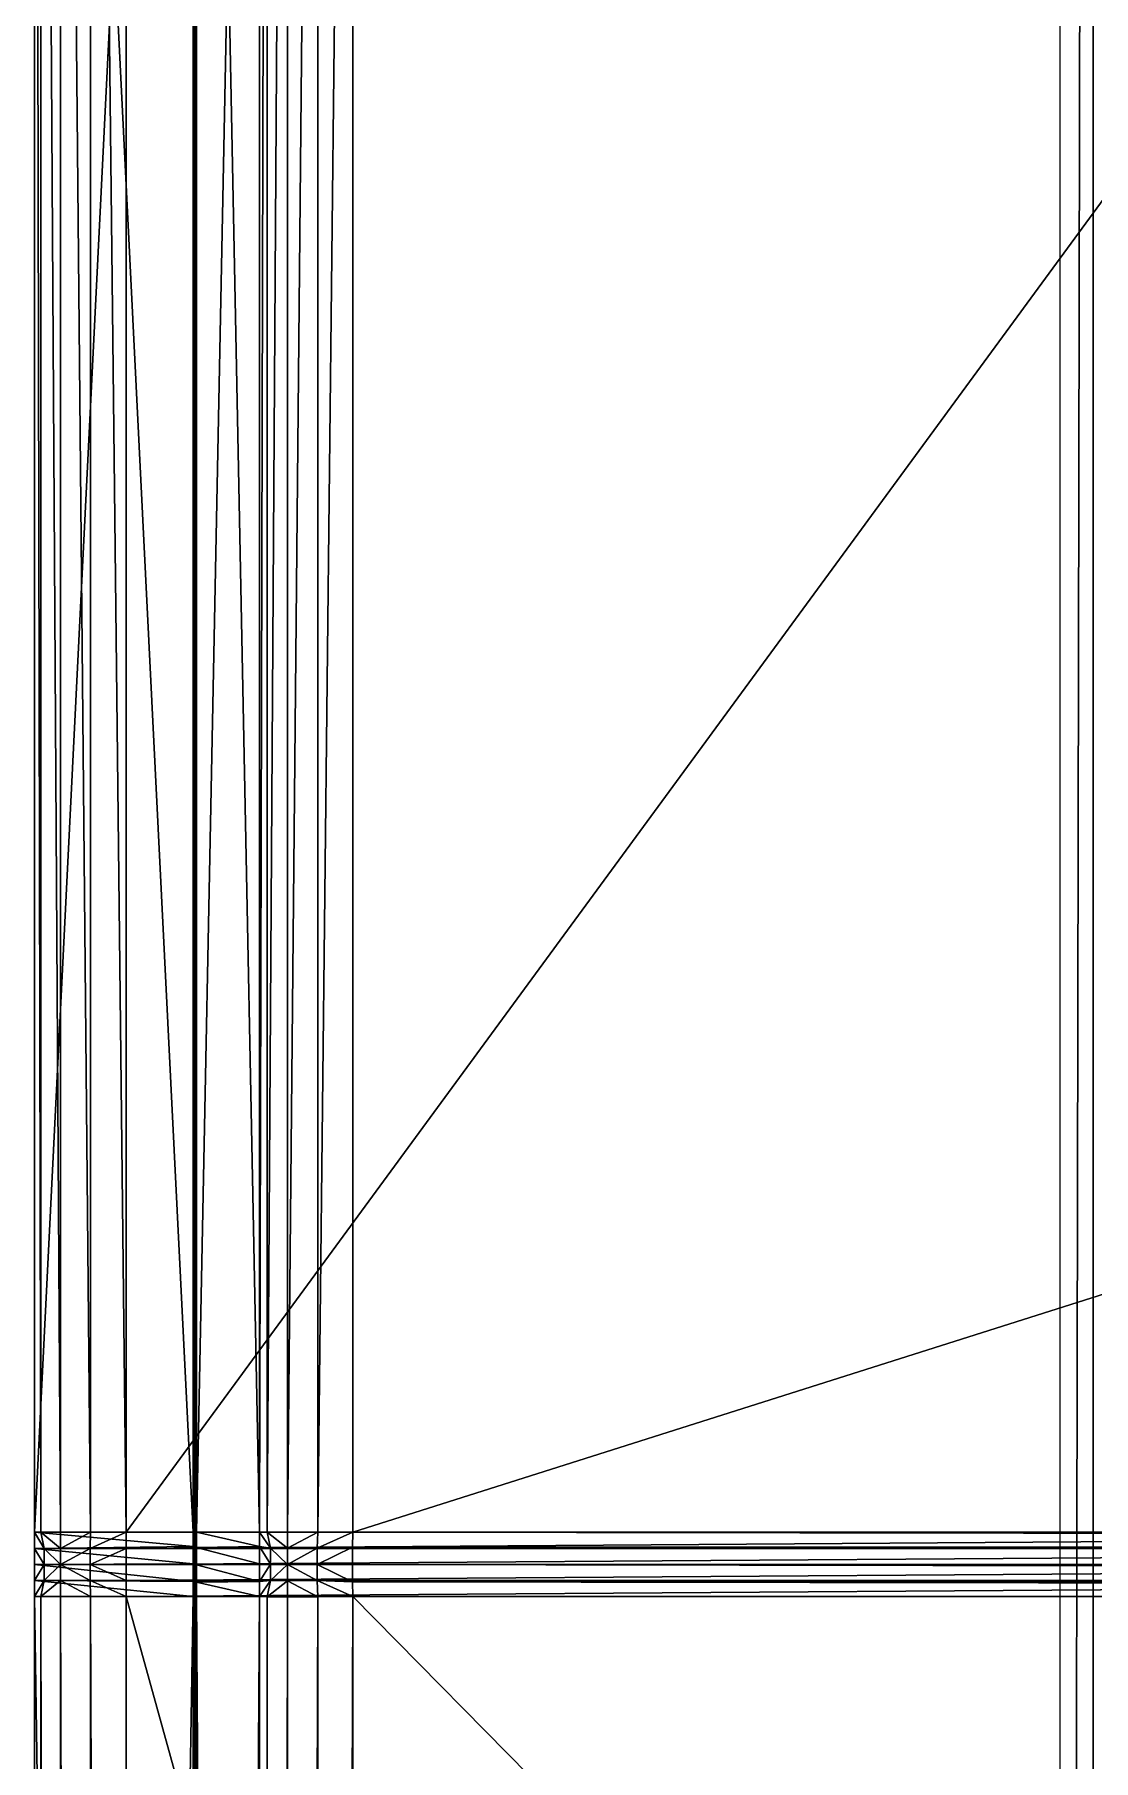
# Model space of a CAD drawing. Extents: x -683 to 86, y -225 to -3.
# Drawn here: x -506.23 to -500.14, y -165.61 to -155.69 of the extents above; entities that cross this region are included whole.
import ezdxf

# ---------------------------------------------------------------- set-up
doc = ezdxf.new("R2010")
doc.units = 0
doc.header["$MEASUREMENT"] = 0
doc.layers.get('0').update_dxf_attribs({"linetype": 'CONTINUOUS'})

msp = doc.modelspace()

# ---------------------------------------------------------------- linework, layer by layer
at = {"color": 254}
msp.add_3dface([(-500.1433, -114.17, 97.0797), (-500.1433, -214.0491, 97.0797), (-500.3315, -215.62, 98.5533)], dxfattribs=at)
for points in [[(-500.1433, -114.17, 97.0797), (-500.3315, -215.62, 98.5533), (-500.3315, -114.17, 98.5533)], [(-505.3151, -164.2934, 16.0039), (-506.226, -164.2934, 31.6096), (-506.226, -145.9591, 31.6096)], [(-505.3151, -164.2934, 16.0039), (-506.226, -145.9591, 31.6096), (-505.3151, -145.9591, 16.0039)], [(-506.1891, -164.2934, 31.6755), (-506.1892, -145.9591, 31.6755), (-506.226, -145.9591, 31.6096)], [(-506.1891, -164.2934, 31.6755), (-506.226, -145.9591, 31.6096), (-506.226, -164.2934, 31.6096)], [(-506.226, -145.9591, 31.6096), (-506.226, -164.2934, 31.6096), (-506.1891, -164.2934, 31.6755)], [(-506.226, -145.9591, 31.6096), (-506.1891, -164.2934, 31.6755), (-506.1892, -145.9591, 31.6755)], [(-506.0762, -164.2934, 31.7301), (-506.0764, -145.9591, 31.7302), (-506.1892, -145.9591, 31.6755)], [(-506.0762, -164.2934, 31.7301), (-506.1892, -145.9591, 31.6755), (-506.1891, -164.2934, 31.6755)], [(-506.1892, -145.9591, 31.6755), (-506.1891, -164.2934, 31.6755), (-506.0762, -164.2934, 31.7301)], [(-506.1892, -145.9591, 31.6755), (-506.0762, -164.2934, 31.7301), (-506.0764, -145.9591, 31.7302)], [(-505.9045, -164.2934, 31.7652), (-505.9047, -145.9591, 31.7652), (-506.0764, -145.9591, 31.7302)], [(-505.9045, -164.2934, 31.7652), (-506.0764, -145.9591, 31.7302), (-506.0762, -164.2934, 31.7301)], [(-506.0764, -145.9591, 31.7302), (-506.0762, -164.2934, 31.7301), (-505.9045, -164.2934, 31.7652)], [(-506.0764, -145.9591, 31.7302), (-505.9045, -164.2934, 31.7652), (-505.9047, -145.9591, 31.7652)], [(-505.7002, -164.2934, 31.7753), (-505.7002, -145.9591, 31.7753), (-505.9047, -145.9591, 31.7652)], [(-505.7002, -164.2934, 31.7753), (-505.9047, -145.9591, 31.7652), (-505.9045, -164.2934, 31.7652)], [(-505.9047, -145.9591, 31.7652), (-505.9045, -164.2934, 31.7652), (-505.7002, -164.2934, 31.7753)], [(-505.9047, -145.9591, 31.7652), (-505.7002, -164.2934, 31.7753), (-505.7002, -145.9591, 31.7753)], [(-492.2609, -145.9591, 31.5765), (-505.7002, -145.9591, 31.7753), (-505.7002, -164.2934, 31.7753)], [(-492.2609, -145.9591, 31.5765), (-505.7002, -164.2934, 31.7753), (-492.2609, -164.2934, 31.5765)], [(-505.3151, -164.2934, 16.0039), (-505.3151, -145.9591, 16.0039), (-505.3101, -145.9591, 15.9171)], [(-505.3151, -164.2934, 16.0039), (-505.3101, -145.9591, 15.9171), (-505.3101, -164.2934, 15.9171)], [(-505.3101, -145.9591, 15.9171), (-505.3101, -164.2934, 15.9171), (-505.3151, -164.2934, 16.0039)], [(-505.3101, -145.9591, 15.9171), (-505.3151, -164.2934, 16.0039), (-505.3151, -145.9591, 16.0039)], [(-505.3101, -164.2934, 15.9171), (-505.3101, -145.9591, 15.9171), (-505.305, -145.9591, 15.8303)], [(-505.3101, -164.2934, 15.9171), (-505.305, -145.9591, 15.8303), (-505.305, -164.2934, 15.8303)], [(-505.305, -145.9591, 15.8303), (-505.305, -164.2934, 15.8303), (-505.3101, -164.2934, 15.9171)], [(-505.305, -145.9591, 15.8303), (-505.3101, -164.2934, 15.9171), (-505.3101, -145.9591, 15.9171)], [(-505.305, -164.2934, 15.8303), (-505.305, -145.9591, 15.8303), (-505.2999, -145.9591, 15.7435)], [(-505.305, -164.2934, 15.8303), (-505.2999, -145.9591, 15.7435), (-505.2999, -164.2934, 15.7435)], [(-505.2999, -145.9591, 15.7435), (-505.2999, -164.2934, 15.7435), (-505.305, -164.2934, 15.8303)], [(-505.2999, -145.9591, 15.7435), (-505.305, -164.2934, 15.8303), (-505.305, -145.9591, 15.8303)], [(-505.2999, -164.2934, 15.7435), (-505.2999, -145.9591, 15.7435), (-505.2949, -145.9591, 15.6567)], [(-505.2999, -164.2934, 15.7435), (-505.2949, -145.9591, 15.6567), (-505.2949, -164.2934, 15.6567)], [(-505.2949, -145.9591, 15.6567), (-505.2949, -164.2934, 15.6567), (-505.2999, -164.2934, 15.7435)], [(-505.2949, -145.9591, 15.6567), (-505.2999, -164.2934, 15.7435), (-505.2999, -145.9591, 15.7435)], [(-504.9329, -145.9591, 9.4542), (-504.9329, -164.2934, 9.4542), (-505.2949, -164.2934, 15.6567)], [(-504.9329, -145.9591, 9.4542), (-505.2949, -164.2934, 15.6567), (-505.2949, -145.9591, 15.6567)], [(-504.9329, -164.2934, 9.4542), (-504.9329, -145.9591, 9.4542), (-504.8889, -145.9591, 9.3852)], [(-504.9329, -164.2934, 9.4542), (-504.8889, -145.9591, 9.3852), (-504.8889, -164.2934, 9.3852)], [(-504.9329, -164.2934, 9.4542), (-504.9329, -145.9591, 9.4542), (-504.8889, -145.9591, 9.3852)], [(-504.9329, -164.2934, 9.4542), (-504.8889, -145.9591, 9.3852), (-504.8889, -164.2934, 9.3852)], [(-504.8889, -164.2934, 9.3852), (-504.8889, -145.9591, 9.3852), (-504.7715, -145.9591, 9.3216)], [(-504.8889, -164.2934, 9.3852), (-504.7715, -145.9591, 9.3216), (-504.7715, -164.2934, 9.3216)], [(-504.8889, -164.2934, 9.3852), (-504.8889, -145.9591, 9.3852), (-504.7715, -145.9591, 9.3216)], [(-504.8889, -164.2934, 9.3852), (-504.7715, -145.9591, 9.3216), (-504.7715, -164.2934, 9.3216)], [(-504.7715, -164.2934, 9.3216), (-504.7715, -145.9591, 9.3216), (-504.5986, -145.9591, 9.273)], [(-504.7715, -164.2934, 9.3216), (-504.5986, -145.9591, 9.273), (-504.5986, -164.2934, 9.273)], [(-504.7715, -164.2934, 9.3216), (-504.7715, -145.9591, 9.3216), (-504.5986, -145.9591, 9.273)], [(-504.7715, -164.2934, 9.3216), (-504.5986, -145.9591, 9.273), (-504.5986, -164.2934, 9.273)], [(-504.5986, -164.2934, 9.273), (-504.5986, -145.9591, 9.273), (-504.3964, -145.9591, 9.2469)], [(-504.5986, -164.2934, 9.273), (-504.3964, -145.9591, 9.2469), (-504.3964, -164.2934, 9.2469)], [(-504.5986, -164.2934, 9.273), (-504.5986, -145.9591, 9.273), (-504.3964, -145.9591, 9.2469)], [(-504.5986, -164.2934, 9.273), (-504.3964, -145.9591, 9.2469), (-504.3964, -164.2934, 9.2469)], [(-446.5878, -164.2934, 5.5496), (-504.3964, -164.2934, 9.2469), (-504.3964, -145.9591, 9.2469)], [(-446.5878, -164.2934, 5.5496), (-504.3964, -145.9591, 9.2469), (-446.5878, -145.9591, 5.5496)], [(-446.5878, -145.9591, 5.5496), (-446.5878, -164.2934, 5.5496), (-504.3964, -164.2934, 9.2469)], [(-446.5878, -145.9591, 5.5496), (-504.3964, -164.2934, 9.2469), (-504.3964, -145.9591, 9.2469)], [(-506.226, -164.2934, 31.6096), (-506.226, -164.3859, 31.6096), (-506.1698, -164.3859, 31.6761)], [(-506.226, -164.2934, 31.6096), (-506.1698, -164.3859, 31.6761), (-506.1891, -164.2934, 31.6755)], [(-506.226, -164.2934, 31.6096), (-506.226, -164.3859, 31.6096), (-506.1698, -164.3859, 31.6761)], [(-506.226, -164.2934, 31.6096), (-506.1698, -164.3859, 31.6761), (-506.1891, -164.2934, 31.6755)], [(-505.3151, -164.3762, 16.0049), (-506.226, -164.3859, 31.6096), (-506.226, -164.2934, 31.6096)], [(-505.3151, -164.3762, 16.0049), (-506.226, -164.2934, 31.6096), (-505.3151, -164.2934, 16.0039)], [(-506.226, -164.2934, 31.6096), (-505.3151, -164.2934, 16.0039), (-505.3151, -164.3762, 16.0049)], [(-506.226, -164.2934, 31.6096), (-505.3151, -164.3762, 16.0049), (-506.226, -164.3859, 31.6096)], [(-506.1891, -164.2934, 31.6755), (-506.1698, -164.3859, 31.6761), (-506.0761, -164.3859, 31.73)], [(-506.1891, -164.2934, 31.6755), (-506.0761, -164.3859, 31.73), (-506.0762, -164.2934, 31.7301)], [(-506.1891, -164.2934, 31.6755), (-506.1698, -164.3859, 31.6761), (-506.0761, -164.3859, 31.73)], [(-506.1891, -164.2934, 31.6755), (-506.0761, -164.3859, 31.73), (-506.0762, -164.2934, 31.7301)], [(-505.9045, -164.2934, 31.7652), (-506.0762, -164.2934, 31.7301), (-506.0761, -164.3859, 31.73)], [(-505.9045, -164.2934, 31.7652), (-506.0762, -164.2934, 31.7301), (-506.0761, -164.3859, 31.73)], [(-505.9045, -164.2934, 31.7652), (-506.0761, -164.3859, 31.73), (-505.9069, -164.3859, 31.759)], [(-505.9045, -164.2934, 31.7652), (-506.0761, -164.3859, 31.73), (-505.9069, -164.3859, 31.759)], [(-505.7002, -164.2934, 31.7753), (-505.9045, -164.2934, 31.7652), (-505.9069, -164.3859, 31.759)], [(-505.7002, -164.2934, 31.7753), (-505.9069, -164.3859, 31.759), (-505.7002, -164.3859, 31.7753)], [(-505.7002, -164.2934, 31.7753), (-505.9045, -164.2934, 31.7652), (-505.9069, -164.3859, 31.759)], [(-505.7002, -164.2934, 31.7753), (-505.9069, -164.3859, 31.759), (-505.7002, -164.3859, 31.7753)], [(-505.7002, -164.3859, 31.7753), (-492.2609, -164.3859, 31.5765), (-492.2609, -164.2934, 31.5765)], [(-505.7002, -164.3859, 31.7753), (-492.2609, -164.2934, 31.5765), (-505.7002, -164.2934, 31.7753)], [(-492.2609, -164.2934, 31.5765), (-505.7002, -164.2934, 31.7753), (-505.7002, -164.3859, 31.7753)], [(-492.2609, -164.2934, 31.5765), (-505.7002, -164.3859, 31.7753), (-492.2609, -164.3859, 31.5765)], [(-505.3151, -164.2934, 16.0039), (-505.3101, -164.2934, 15.9171), (-505.3101, -164.385, 15.9185)], [(-505.3151, -164.2934, 16.0039), (-505.3101, -164.385, 15.9185), (-505.3151, -164.3762, 16.0049)], [(-505.3151, -164.2934, 16.0039), (-505.3101, -164.2934, 15.9171), (-505.3101, -164.385, 15.9185)], [(-505.3151, -164.2934, 16.0039), (-505.3101, -164.385, 15.9185), (-505.3151, -164.3762, 16.0049)], [(-505.3101, -164.2934, 15.9171), (-505.305, -164.2934, 15.8303), (-505.305, -164.3859, 15.8317)], [(-505.3101, -164.2934, 15.9171), (-505.305, -164.3859, 15.8317), (-505.3101, -164.385, 15.9185)], [(-505.3101, -164.2934, 15.9171), (-505.305, -164.2934, 15.8303), (-505.305, -164.3859, 15.8317)], [(-505.3101, -164.2934, 15.9171), (-505.305, -164.3859, 15.8317), (-505.3101, -164.385, 15.9185)], [(-505.2999, -164.2934, 15.7435), (-505.2999, -164.3868, 15.7448), (-505.305, -164.3859, 15.8317)], [(-505.2999, -164.2934, 15.7435), (-505.305, -164.3859, 15.8317), (-505.305, -164.2934, 15.8303)], [(-505.2999, -164.2934, 15.7435), (-505.2999, -164.3868, 15.7448), (-505.305, -164.3859, 15.8317)], [(-505.2999, -164.2934, 15.7435), (-505.305, -164.3859, 15.8317), (-505.305, -164.2934, 15.8303)], [(-505.2949, -164.2934, 15.6567), (-505.2949, -164.3803, 15.6576), (-505.2999, -164.3868, 15.7448)], [(-505.2949, -164.2934, 15.6567), (-505.2999, -164.3868, 15.7448), (-505.2999, -164.2934, 15.7435)], [(-505.2949, -164.2934, 15.6567), (-505.2949, -164.3803, 15.6576), (-505.2999, -164.3868, 15.7448)], [(-505.2949, -164.2934, 15.6567), (-505.2999, -164.3868, 15.7448), (-505.2999, -164.2934, 15.7435)], [(-504.9329, -164.3754, 9.4556), (-505.2949, -164.3803, 15.6576), (-505.2949, -164.2934, 15.6567)], [(-504.9329, -164.3754, 9.4556), (-505.2949, -164.2934, 15.6567), (-504.9329, -164.2934, 9.4542)], [(-505.2949, -164.2934, 15.6567), (-504.9329, -164.2934, 9.4542), (-504.9329, -164.3754, 9.4556)], [(-505.2949, -164.2934, 15.6567), (-504.9329, -164.3754, 9.4556), (-505.2949, -164.3803, 15.6576)], [(-504.9329, -164.2934, 9.4542), (-504.8889, -164.2934, 9.3852), (-504.8699, -164.3846, 9.3851)], [(-504.9329, -164.2934, 9.4542), (-504.8699, -164.3846, 9.3851), (-504.9329, -164.3754, 9.4556)], [(-504.9329, -164.2934, 9.4542), (-504.8889, -164.2934, 9.3852), (-504.8699, -164.3846, 9.3851)], [(-504.9329, -164.2934, 9.4542), (-504.8699, -164.3846, 9.3851), (-504.9329, -164.3754, 9.4556)], [(-504.8889, -164.2934, 9.3852), (-504.7715, -164.2934, 9.3216), (-504.7716, -164.3855, 9.3236)], [(-504.8889, -164.2934, 9.3852), (-504.7716, -164.3855, 9.3236), (-504.8699, -164.3846, 9.3851)], [(-504.8889, -164.2934, 9.3852), (-504.7715, -164.2934, 9.3216), (-504.7716, -164.3855, 9.3236)], [(-504.8889, -164.2934, 9.3852), (-504.7716, -164.3855, 9.3236), (-504.8699, -164.3846, 9.3851)], [(-504.5986, -164.2934, 9.273), (-504.6024, -164.3858, 9.2815), (-504.7716, -164.3855, 9.3236)], [(-504.5986, -164.2934, 9.273), (-504.7716, -164.3855, 9.3236), (-504.7715, -164.2934, 9.3216)], [(-504.5986, -164.2934, 9.273), (-504.6024, -164.3858, 9.2815), (-504.7716, -164.3855, 9.3236)], [(-504.5986, -164.2934, 9.273), (-504.7716, -164.3855, 9.3236), (-504.7715, -164.2934, 9.3216)], [(-504.3964, -164.2934, 9.2469), (-504.3979, -164.3782, 9.2484), (-504.6024, -164.3858, 9.2815)], [(-504.3964, -164.2934, 9.2469), (-504.6024, -164.3858, 9.2815), (-504.5986, -164.2934, 9.273)], [(-504.3964, -164.2934, 9.2469), (-504.3979, -164.3782, 9.2484), (-504.6024, -164.3858, 9.2815)], [(-504.3964, -164.2934, 9.2469), (-504.6024, -164.3858, 9.2815), (-504.5986, -164.2934, 9.273)], [(-446.5894, -164.3782, 5.551), (-504.3979, -164.3782, 9.2484), (-504.3964, -164.2934, 9.2469)], [(-504.3964, -164.2934, 9.2469), (-446.5894, -164.3782, 5.551), (-504.3979, -164.3782, 9.2484)], [(-446.5894, -164.3782, 5.551), (-504.3964, -164.2934, 9.2469), (-446.5878, -164.2934, 5.5496)], [(-504.3964, -164.2934, 9.2469), (-446.5878, -164.2934, 5.5496), (-446.5894, -164.3782, 5.551)], [(-505.3152, -164.4756, 16.0077), (-506.226, -164.3859, 31.6096), (-505.3151, -164.3762, 16.0049)], [(-506.226, -164.3859, 31.6096), (-505.3151, -164.3762, 16.0049), (-505.3152, -164.4756, 16.0077)], [(-506.226, -164.3859, 31.6096), (-506.226, -164.4784, 31.6096), (-506.1698, -164.4784, 31.6761)], [(-506.226, -164.3859, 31.6096), (-506.1698, -164.4784, 31.6761), (-506.1698, -164.3859, 31.6761)], [(-506.226, -164.3859, 31.6096), (-506.226, -164.4784, 31.6096), (-506.1698, -164.4784, 31.6761)], [(-506.226, -164.3859, 31.6096), (-506.1698, -164.4784, 31.6761), (-506.1698, -164.3859, 31.6761)], [(-505.3152, -164.4756, 16.0077), (-506.226, -164.4784, 31.6096), (-506.226, -164.3859, 31.6096)], [(-506.226, -164.3859, 31.6096), (-505.3152, -164.4756, 16.0077), (-506.226, -164.4784, 31.6096)], [(-506.1698, -164.3859, 31.6761), (-506.1698, -164.4784, 31.6761), (-506.076, -164.4784, 31.73)], [(-506.1698, -164.3859, 31.6761), (-506.076, -164.4784, 31.73), (-506.0761, -164.3859, 31.73)], [(-506.1698, -164.3859, 31.6761), (-506.1698, -164.4784, 31.6761), (-506.076, -164.4784, 31.73)], [(-506.1698, -164.3859, 31.6761), (-506.076, -164.4784, 31.73), (-506.0761, -164.3859, 31.73)], [(-505.9069, -164.3859, 31.759), (-506.0761, -164.3859, 31.73), (-506.076, -164.4784, 31.73)], [(-505.9069, -164.3859, 31.759), (-506.0761, -164.3859, 31.73), (-506.076, -164.4784, 31.73)], [(-505.9069, -164.3859, 31.759), (-506.076, -164.4784, 31.73), (-505.9069, -164.4784, 31.7589)], [(-505.9069, -164.3859, 31.759), (-506.076, -164.4784, 31.73), (-505.9069, -164.4784, 31.7589)], [(-505.7002, -164.3859, 31.7753), (-505.9069, -164.3859, 31.759), (-505.9069, -164.4784, 31.7589)], [(-505.7002, -164.3859, 31.7753), (-505.9069, -164.4784, 31.7589), (-505.7002, -164.4784, 31.7753)], [(-505.7002, -164.3859, 31.7753), (-505.9069, -164.3859, 31.759), (-505.9069, -164.4784, 31.7589)], [(-505.7002, -164.3859, 31.7753), (-505.9069, -164.4784, 31.7589), (-505.7002, -164.4784, 31.7753)], [(-505.7002, -164.4784, 31.7753), (-492.2609, -164.4784, 31.5765), (-492.2609, -164.3859, 31.5765)], [(-505.7002, -164.4784, 31.7753), (-492.2609, -164.3859, 31.5765), (-505.7002, -164.3859, 31.7753)], [(-492.2609, -164.3859, 31.5765), (-505.7002, -164.3859, 31.7753), (-505.7002, -164.4784, 31.7753)], [(-492.2609, -164.3859, 31.5765), (-505.7002, -164.4784, 31.7753), (-492.2609, -164.4784, 31.5765)], [(-505.3151, -164.3762, 16.0049), (-505.3101, -164.477, 15.9208), (-505.3152, -164.4756, 16.0077)], [(-505.3151, -164.3762, 16.0049), (-505.3101, -164.477, 15.9208), (-505.3152, -164.4756, 16.0077)], [(-505.3151, -164.3762, 16.0049), (-505.3101, -164.385, 15.9185), (-505.3101, -164.477, 15.9208)], [(-505.3151, -164.3762, 16.0049), (-505.3101, -164.385, 15.9185), (-505.3101, -164.477, 15.9208)], [(-505.3101, -164.385, 15.9185), (-505.305, -164.3859, 15.8317), (-505.305, -164.4784, 15.834)], [(-505.3101, -164.385, 15.9185), (-505.305, -164.4784, 15.834), (-505.3101, -164.477, 15.9208)], [(-505.3101, -164.385, 15.9185), (-505.305, -164.3859, 15.8317), (-505.305, -164.4784, 15.834)], [(-505.3101, -164.385, 15.9185), (-505.305, -164.4784, 15.834), (-505.3101, -164.477, 15.9208)], [(-505.2999, -164.3868, 15.7448), (-505.305, -164.4784, 15.834), (-505.305, -164.3859, 15.8317)], [(-505.2999, -164.3868, 15.7448), (-505.305, -164.4784, 15.834), (-505.305, -164.3859, 15.8317)], [(-505.2999, -164.3868, 15.7448), (-505.2999, -164.4797, 15.7471), (-505.305, -164.4784, 15.834)], [(-505.2999, -164.3868, 15.7448), (-505.2999, -164.4797, 15.7471), (-505.305, -164.4784, 15.834)], [(-505.2949, -164.3803, 15.6576), (-505.2949, -164.4811, 15.6602), (-505.2999, -164.4797, 15.7471)], [(-505.2949, -164.3803, 15.6576), (-505.2999, -164.4797, 15.7471), (-505.2999, -164.3868, 15.7448)], [(-505.2949, -164.3803, 15.6576), (-505.2949, -164.4811, 15.6602), (-505.2999, -164.4797, 15.7471)], [(-505.2949, -164.3803, 15.6576), (-505.2999, -164.4797, 15.7471), (-505.2999, -164.3868, 15.7448)], [(-504.9329, -164.4745, 9.4596), (-505.2949, -164.3803, 15.6576), (-504.9329, -164.3754, 9.4556)], [(-505.2949, -164.3803, 15.6576), (-504.9329, -164.3754, 9.4556), (-504.9329, -164.4745, 9.4596)], [(-504.9329, -164.4745, 9.4596), (-505.2949, -164.4811, 15.6602), (-505.2949, -164.3803, 15.6576)], [(-505.2949, -164.3803, 15.6576), (-504.9329, -164.4745, 9.4596), (-505.2949, -164.4811, 15.6602)], [(-504.9329, -164.3754, 9.4556), (-504.8699, -164.3846, 9.3851), (-504.8699, -164.4766, 9.3885)], [(-504.9329, -164.3754, 9.4556), (-504.8699, -164.4766, 9.3885), (-504.9329, -164.4745, 9.4596)], [(-504.9329, -164.3754, 9.4556), (-504.8699, -164.3846, 9.3851), (-504.8699, -164.4766, 9.3885)], [(-504.9329, -164.3754, 9.4556), (-504.8699, -164.4766, 9.3885), (-504.9329, -164.4745, 9.4596)], [(-504.8699, -164.3846, 9.3851), (-504.7716, -164.3855, 9.3236), (-504.7716, -164.4781, 9.3269)], [(-504.8699, -164.3846, 9.3851), (-504.7716, -164.4781, 9.3269), (-504.8699, -164.4766, 9.3885)], [(-504.8699, -164.3846, 9.3851), (-504.7716, -164.3855, 9.3236), (-504.7716, -164.4781, 9.3269)], [(-504.8699, -164.3846, 9.3851), (-504.7716, -164.4781, 9.3269), (-504.8699, -164.4766, 9.3885)], [(-504.6024, -164.3858, 9.2815), (-504.7716, -164.4781, 9.3269), (-504.7716, -164.3855, 9.3236)], [(-504.6024, -164.3858, 9.2815), (-504.7716, -164.4781, 9.3269), (-504.7716, -164.3855, 9.3236)], [(-504.6024, -164.3858, 9.2815), (-504.6027, -164.4784, 9.2847), (-504.7716, -164.4781, 9.3269)], [(-504.6024, -164.3858, 9.2815), (-504.6027, -164.4784, 9.2847), (-504.7716, -164.4781, 9.3269)], [(-504.3979, -164.3782, 9.2484), (-504.3984, -164.4781, 9.2522), (-504.6027, -164.4784, 9.2847)], [(-504.3979, -164.3782, 9.2484), (-504.6027, -164.4784, 9.2847), (-504.6024, -164.3858, 9.2815)], [(-504.3979, -164.3782, 9.2484), (-504.3984, -164.4781, 9.2522), (-504.6027, -164.4784, 9.2847)], [(-504.3979, -164.3782, 9.2484), (-504.6027, -164.4784, 9.2847), (-504.6024, -164.3858, 9.2815)], [(-446.59, -164.4781, 5.5548), (-504.3984, -164.4781, 9.2522), (-504.3979, -164.3782, 9.2484)], [(-504.3979, -164.3782, 9.2484), (-446.59, -164.4781, 5.5548), (-504.3984, -164.4781, 9.2522)], [(-446.59, -164.4781, 5.5548), (-504.3979, -164.3782, 9.2484), (-446.5894, -164.3782, 5.551)], [(-504.3979, -164.3782, 9.2484), (-446.5894, -164.3782, 5.551), (-446.59, -164.4781, 5.5548)], [(-505.3152, -164.5764, 16.0119), (-506.226, -164.4784, 31.6096), (-505.3152, -164.4756, 16.0077)], [(-506.226, -164.4784, 31.6096), (-505.3152, -164.4756, 16.0077), (-505.3152, -164.5764, 16.0119)], [(-506.226, -164.5708, 31.6096), (-506.1698, -164.5708, 31.6761), (-506.1698, -164.4784, 31.6761)], [(-506.226, -164.5708, 31.6096), (-506.1698, -164.4784, 31.6761), (-506.226, -164.4784, 31.6096)], [(-506.226, -164.5708, 31.6096), (-506.1698, -164.5708, 31.6761), (-506.1698, -164.4784, 31.6761)], [(-506.226, -164.5708, 31.6096), (-506.1698, -164.4784, 31.6761), (-506.226, -164.4784, 31.6096)], [(-505.3152, -164.5764, 16.0119), (-506.226, -164.5708, 31.6096), (-506.226, -164.4784, 31.6096)], [(-506.226, -164.4784, 31.6096), (-505.3152, -164.5764, 16.0119), (-506.226, -164.5708, 31.6096)], [(-506.1698, -164.5708, 31.6761), (-506.076, -164.5708, 31.73), (-506.076, -164.4784, 31.73)], [(-506.1698, -164.5708, 31.6761), (-506.076, -164.4784, 31.73), (-506.1698, -164.4784, 31.6761)], [(-506.1698, -164.5708, 31.6761), (-506.076, -164.5708, 31.73), (-506.076, -164.4784, 31.73)], [(-506.1698, -164.5708, 31.6761), (-506.076, -164.4784, 31.73), (-506.1698, -164.4784, 31.6761)], [(-505.9069, -164.5708, 31.759), (-505.9069, -164.4784, 31.7589), (-506.076, -164.4784, 31.73)], [(-505.9069, -164.5708, 31.759), (-506.076, -164.4784, 31.73), (-506.076, -164.5708, 31.73)], [(-505.9069, -164.5708, 31.759), (-505.9069, -164.4784, 31.7589), (-506.076, -164.4784, 31.73)], [(-505.9069, -164.5708, 31.759), (-506.076, -164.4784, 31.73), (-506.076, -164.5708, 31.73)], [(-505.7002, -164.5708, 31.7753), (-505.7002, -164.4784, 31.7753), (-505.9069, -164.4784, 31.7589)], [(-505.7002, -164.5708, 31.7753), (-505.9069, -164.4784, 31.7589), (-505.9069, -164.5708, 31.759)], [(-505.7002, -164.5708, 31.7753), (-505.7002, -164.4784, 31.7753), (-505.9069, -164.4784, 31.7589)], [(-505.7002, -164.5708, 31.7753), (-505.9069, -164.4784, 31.7589), (-505.9069, -164.5708, 31.759)], [(-505.7002, -164.5708, 31.7753), (-492.261, -164.5708, 31.5765), (-492.2609, -164.4784, 31.5765)], [(-505.7002, -164.5708, 31.7753), (-492.2609, -164.4784, 31.5765), (-505.7002, -164.4784, 31.7753)], [(-492.2609, -164.4784, 31.5765), (-505.7002, -164.4784, 31.7753), (-505.7002, -164.5708, 31.7753)], [(-492.2609, -164.4784, 31.5765), (-505.7002, -164.5708, 31.7753), (-492.261, -164.5708, 31.5765)], [(-505.3152, -164.5764, 16.0119), (-505.3152, -164.4756, 16.0077), (-505.3101, -164.477, 15.9208)], [(-505.3152, -164.5764, 16.0119), (-505.3152, -164.4756, 16.0077), (-505.3101, -164.477, 15.9208)], [(-505.3152, -164.5764, 16.0119), (-505.3101, -164.477, 15.9208), (-505.3101, -164.5699, 15.9249)], [(-505.3152, -164.5764, 16.0119), (-505.3101, -164.477, 15.9208), (-505.3101, -164.5699, 15.9249)], [(-505.3101, -164.5699, 15.9249), (-505.3101, -164.477, 15.9208), (-505.305, -164.4784, 15.834)], [(-505.3101, -164.5699, 15.9249), (-505.3101, -164.477, 15.9208), (-505.305, -164.4784, 15.834)], [(-505.3101, -164.5699, 15.9249), (-505.305, -164.4784, 15.834), (-505.305, -164.5708, 15.8379)], [(-505.3101, -164.5699, 15.9249), (-505.305, -164.4784, 15.834), (-505.305, -164.5708, 15.8379)], [(-505.2999, -164.5718, 15.751), (-505.305, -164.5708, 15.8379), (-505.305, -164.4784, 15.834)], [(-505.2999, -164.5718, 15.751), (-505.305, -164.4784, 15.834), (-505.2999, -164.4797, 15.7471)], [(-505.2999, -164.5718, 15.751), (-505.305, -164.5708, 15.8379), (-505.305, -164.4784, 15.834)], [(-505.2999, -164.5718, 15.751), (-505.305, -164.4784, 15.834), (-505.2999, -164.4797, 15.7471)], [(-505.2948, -164.5805, 15.6641), (-505.2999, -164.5718, 15.751), (-505.2999, -164.4797, 15.7471)], [(-505.2948, -164.5805, 15.6641), (-505.2999, -164.4797, 15.7471), (-505.2949, -164.4811, 15.6602)], [(-505.2948, -164.5805, 15.6641), (-505.2999, -164.5718, 15.751), (-505.2999, -164.4797, 15.7471)], [(-505.2948, -164.5805, 15.6641), (-505.2999, -164.4797, 15.7471), (-505.2949, -164.4811, 15.6602)], [(-504.9329, -164.5756, 9.4656), (-505.2949, -164.4811, 15.6602), (-504.9329, -164.4745, 9.4596)], [(-505.2949, -164.4811, 15.6602), (-504.9329, -164.4745, 9.4596), (-504.9329, -164.5756, 9.4656)], [(-504.9329, -164.5756, 9.4656), (-505.2948, -164.5805, 15.6641), (-505.2949, -164.4811, 15.6602)], [(-505.2949, -164.4811, 15.6602), (-504.9329, -164.5756, 9.4656), (-505.2948, -164.5805, 15.6641)], [(-504.9329, -164.5756, 9.4656), (-504.9329, -164.4745, 9.4596), (-504.8699, -164.4766, 9.3885)], [(-504.9329, -164.5756, 9.4656), (-504.9329, -164.4745, 9.4596), (-504.8699, -164.4766, 9.3885)], [(-504.9329, -164.5756, 9.4656), (-504.8699, -164.4766, 9.3885), (-504.8699, -164.5705, 9.3943)], [(-504.9329, -164.5756, 9.4656), (-504.8699, -164.4766, 9.3885), (-504.8699, -164.5705, 9.3943)], [(-504.8699, -164.5705, 9.3943), (-504.8699, -164.4766, 9.3885), (-504.7716, -164.4781, 9.3269)], [(-504.8699, -164.5705, 9.3943), (-504.8699, -164.4766, 9.3885), (-504.7716, -164.4781, 9.3269)], [(-504.8699, -164.5705, 9.3943), (-504.7716, -164.4781, 9.3269), (-504.7716, -164.5718, 9.3327)], [(-504.8699, -164.5705, 9.3943), (-504.7716, -164.4781, 9.3269), (-504.7716, -164.5718, 9.3327)], [(-504.6023, -164.5715, 9.2904), (-504.7716, -164.5718, 9.3327), (-504.7716, -164.4781, 9.3269)], [(-504.6023, -164.5715, 9.2904), (-504.7716, -164.4781, 9.3269), (-504.6027, -164.4784, 9.2847)], [(-504.6023, -164.5715, 9.2904), (-504.7716, -164.5718, 9.3327), (-504.7716, -164.4781, 9.3269)], [(-504.6023, -164.5715, 9.2904), (-504.7716, -164.4781, 9.3269), (-504.6027, -164.4784, 9.2847)], [(-504.3979, -164.5779, 9.2578), (-504.6027, -164.4784, 9.2847), (-504.3984, -164.4781, 9.2522)], [(-504.3979, -164.5779, 9.2578), (-504.6027, -164.4784, 9.2847), (-504.3984, -164.4781, 9.2522)], [(-504.3979, -164.5779, 9.2578), (-504.6023, -164.5715, 9.2904), (-504.6027, -164.4784, 9.2847)], [(-504.3979, -164.5779, 9.2578), (-504.6023, -164.5715, 9.2904), (-504.6027, -164.4784, 9.2847)], [(-446.5894, -164.5779, 5.5605), (-504.3979, -164.5779, 9.2578), (-504.3984, -164.4781, 9.2522)], [(-446.5894, -164.5779, 5.5605), (-504.3984, -164.4781, 9.2522), (-446.59, -164.4781, 5.5548)], [(-504.3984, -164.4781, 9.2522), (-446.59, -164.4781, 5.5548), (-446.5894, -164.5779, 5.5605)], [(-504.3984, -164.4781, 9.2522), (-446.5894, -164.5779, 5.5605), (-504.3979, -164.5779, 9.2578)], [(-506.226, -164.6633, 31.6096), (-506.1891, -164.6633, 31.6755), (-506.1698, -164.5708, 31.6761)], [(-506.226, -164.6633, 31.6096), (-506.1698, -164.5708, 31.6761), (-506.226, -164.5708, 31.6096)], [(-506.226, -164.6633, 31.6096), (-506.1891, -164.6633, 31.6755), (-506.1698, -164.5708, 31.6761)], [(-506.226, -164.6633, 31.6096), (-506.1698, -164.5708, 31.6761), (-506.226, -164.5708, 31.6096)], [(-505.3152, -164.6633, 16.0169), (-506.226, -164.6633, 31.6096), (-506.226, -164.5708, 31.6096)], [(-505.3152, -164.6633, 16.0169), (-506.226, -164.5708, 31.6096), (-505.3152, -164.5764, 16.0119)], [(-506.226, -164.5708, 31.6096), (-505.3152, -164.5764, 16.0119), (-505.3152, -164.6633, 16.0169)], [(-506.226, -164.5708, 31.6096), (-505.3152, -164.6633, 16.0169), (-506.226, -164.6633, 31.6096)], [(-506.1891, -164.6633, 31.6755), (-506.0762, -164.6633, 31.7301), (-506.076, -164.5708, 31.73)], [(-506.1891, -164.6633, 31.6755), (-506.076, -164.5708, 31.73), (-506.1698, -164.5708, 31.6761)], [(-506.1891, -164.6633, 31.6755), (-506.0762, -164.6633, 31.7301), (-506.076, -164.5708, 31.73)], [(-506.1891, -164.6633, 31.6755), (-506.076, -164.5708, 31.73), (-506.1698, -164.5708, 31.6761)], [(-505.9045, -164.6633, 31.7652), (-506.076, -164.5708, 31.73), (-506.0762, -164.6633, 31.7301)], [(-505.9045, -164.6633, 31.7652), (-506.076, -164.5708, 31.73), (-506.0762, -164.6633, 31.7301)], [(-505.9045, -164.6633, 31.7652), (-505.9069, -164.5708, 31.759), (-506.076, -164.5708, 31.73)], [(-505.9045, -164.6633, 31.7652), (-505.9069, -164.5708, 31.759), (-506.076, -164.5708, 31.73)], [(-505.7002, -164.6633, 31.7753), (-505.7002, -164.5708, 31.7753), (-505.9069, -164.5708, 31.759)], [(-505.7002, -164.6633, 31.7753), (-505.9069, -164.5708, 31.759), (-505.9045, -164.6633, 31.7652)], [(-505.7002, -164.6633, 31.7753), (-505.7002, -164.5708, 31.7753), (-505.9069, -164.5708, 31.759)], [(-505.7002, -164.6633, 31.7753), (-505.9069, -164.5708, 31.759), (-505.9045, -164.6633, 31.7652)], [(-505.7002, -164.6633, 31.7753), (-492.2609, -164.6633, 31.5765), (-492.261, -164.5708, 31.5765)], [(-505.7002, -164.6633, 31.7753), (-492.261, -164.5708, 31.5765), (-505.7002, -164.5708, 31.7753)], [(-492.261, -164.5708, 31.5765), (-505.7002, -164.5708, 31.7753), (-505.7002, -164.6633, 31.7753)], [(-492.261, -164.5708, 31.5765), (-505.7002, -164.6633, 31.7753), (-492.2609, -164.6633, 31.5765)], [(-505.3152, -164.6633, 16.0169), (-505.3152, -164.5764, 16.0119), (-505.3101, -164.5699, 15.9249)], [(-505.3152, -164.6633, 16.0169), (-505.3101, -164.5699, 15.9249), (-505.3101, -164.6633, 15.9298)], [(-505.3152, -164.6633, 16.0169), (-505.3152, -164.5764, 16.0119), (-505.3101, -164.5699, 15.9249)], [(-505.3152, -164.6633, 16.0169), (-505.3101, -164.5699, 15.9249), (-505.3101, -164.6633, 15.9298)], [(-505.3101, -164.6633, 15.9298), (-505.3101, -164.5699, 15.9249), (-505.305, -164.5708, 15.8379)], [(-505.3101, -164.6633, 15.9298), (-505.3101, -164.5699, 15.9249), (-505.305, -164.5708, 15.8379)], [(-505.3101, -164.6633, 15.9298), (-505.305, -164.5708, 15.8379), (-505.305, -164.6633, 15.8428)], [(-505.3101, -164.6633, 15.9298), (-505.305, -164.5708, 15.8379), (-505.305, -164.6633, 15.8428)], [(-505.2999, -164.6633, 15.7557), (-505.305, -164.6633, 15.8428), (-505.305, -164.5708, 15.8379)], [(-505.2999, -164.6633, 15.7557), (-505.305, -164.5708, 15.8379), (-505.2999, -164.5718, 15.751)], [(-505.2999, -164.6633, 15.7557), (-505.305, -164.6633, 15.8428), (-505.305, -164.5708, 15.8379)], [(-505.2999, -164.6633, 15.7557), (-505.305, -164.5708, 15.8379), (-505.2999, -164.5718, 15.751)], [(-505.2948, -164.6633, 15.6687), (-505.2999, -164.6633, 15.7557), (-505.2999, -164.5718, 15.751)], [(-505.2948, -164.6633, 15.6687), (-505.2999, -164.5718, 15.751), (-505.2948, -164.5805, 15.6641)], [(-505.2948, -164.6633, 15.6687), (-505.2999, -164.6633, 15.7557), (-505.2999, -164.5718, 15.751)], [(-505.2948, -164.6633, 15.6687), (-505.2999, -164.5718, 15.751), (-505.2948, -164.5805, 15.6641)], [(-504.9329, -164.6633, 9.4727), (-505.2948, -164.5805, 15.6641), (-504.9329, -164.5756, 9.4656)], [(-505.2948, -164.5805, 15.6641), (-504.9329, -164.5756, 9.4656), (-504.9329, -164.6633, 9.4727)], [(-504.9329, -164.6633, 9.4727), (-505.2948, -164.6633, 15.6687), (-505.2948, -164.5805, 15.6641)], [(-505.2948, -164.5805, 15.6641), (-504.9329, -164.6633, 9.4727), (-505.2948, -164.6633, 15.6687)], [(-504.9329, -164.6633, 9.4727), (-504.9329, -164.5756, 9.4656), (-504.8699, -164.5705, 9.3943)], [(-504.9329, -164.6633, 9.4727), (-504.8699, -164.5705, 9.3943), (-504.8889, -164.6654, 9.4036)], [(-504.9329, -164.6633, 9.4727), (-504.9329, -164.5756, 9.4656), (-504.8699, -164.5705, 9.3943)], [(-504.9329, -164.6633, 9.4727), (-504.8699, -164.5705, 9.3943), (-504.8889, -164.6654, 9.4036)], [(-504.8889, -164.6654, 9.4036), (-504.8699, -164.5705, 9.3943), (-504.7716, -164.5718, 9.3327)], [(-504.8889, -164.6654, 9.4036), (-504.8699, -164.5705, 9.3943), (-504.7716, -164.5718, 9.3327)], [(-504.8889, -164.6654, 9.4036), (-504.7716, -164.5718, 9.3327), (-504.7715, -164.666, 9.3397)], [(-504.8889, -164.6654, 9.4036), (-504.7716, -164.5718, 9.3327), (-504.7715, -164.666, 9.3397)], [(-504.5985, -164.6649, 9.2908), (-504.7716, -164.5718, 9.3327), (-504.6023, -164.5715, 9.2904)], [(-504.5985, -164.6649, 9.2908), (-504.7716, -164.5718, 9.3327), (-504.6023, -164.5715, 9.2904)], [(-504.5985, -164.6649, 9.2908), (-504.7715, -164.666, 9.3397), (-504.7716, -164.5718, 9.3327)], [(-504.5985, -164.6649, 9.2908), (-504.7715, -164.666, 9.3397), (-504.7716, -164.5718, 9.3327)], [(-504.3963, -164.6624, 9.2644), (-504.5985, -164.6649, 9.2908), (-504.6023, -164.5715, 9.2904)], [(-504.3963, -164.6624, 9.2644), (-504.6023, -164.5715, 9.2904), (-504.3979, -164.5779, 9.2578)], [(-504.3963, -164.6624, 9.2644), (-504.5985, -164.6649, 9.2908), (-504.6023, -164.5715, 9.2904)], [(-504.3963, -164.6624, 9.2644), (-504.6023, -164.5715, 9.2904), (-504.3979, -164.5779, 9.2578)], [(-446.5879, -164.6624, 5.5671), (-504.3963, -164.6624, 9.2644), (-504.3979, -164.5779, 9.2578)], [(-446.5879, -164.6624, 5.5671), (-504.3979, -164.5779, 9.2578), (-446.5894, -164.5779, 5.5605)], [(-504.3979, -164.5779, 9.2578), (-446.5894, -164.5779, 5.5605), (-446.5879, -164.6624, 5.5671)], [(-504.3979, -164.5779, 9.2578), (-446.5879, -164.6624, 5.5671), (-504.3963, -164.6624, 9.2644)], [(-506.226, -164.6633, 31.6096), (-505.3152, -164.6633, 16.0169), (-505.3185, -223.3907, 19.9774)], [(-506.226, -164.6633, 31.6096), (-505.3185, -223.3907, 19.9774), (-506.2226, -223.3907, 31.6097)], [(-506.187, -223.2478, 31.6755), (-506.1891, -164.6633, 31.6755), (-506.226, -164.6633, 31.6096)], [(-506.187, -223.2478, 31.6755), (-506.226, -164.6633, 31.6096), (-506.2226, -223.3907, 31.6097)], [(-506.226, -164.6633, 31.6096), (-506.2226, -223.3907, 31.6097), (-506.187, -223.2478, 31.6755)], [(-506.226, -164.6633, 31.6096), (-506.187, -223.2478, 31.6755), (-506.1891, -164.6633, 31.6755)], [(-506.0752, -223.0792, 31.7301), (-506.0762, -164.6633, 31.7301), (-506.1891, -164.6633, 31.6755)], [(-506.0752, -223.0792, 31.7301), (-506.1891, -164.6633, 31.6755), (-506.187, -223.2478, 31.6755)], [(-506.1891, -164.6633, 31.6755), (-506.187, -223.2478, 31.6755), (-506.0752, -223.0792, 31.7301)], [(-506.1891, -164.6633, 31.6755), (-506.0752, -223.0792, 31.7301), (-506.0762, -164.6633, 31.7301)], [(-505.9043, -222.9106, 31.7652), (-505.9045, -164.6633, 31.7652), (-506.0762, -164.6633, 31.7301)], [(-505.9043, -222.9106, 31.7652), (-506.0762, -164.6633, 31.7301), (-506.0752, -223.0792, 31.7301)], [(-506.0762, -164.6633, 31.7301), (-506.0752, -223.0792, 31.7301), (-505.9043, -222.9106, 31.7652)], [(-506.0762, -164.6633, 31.7301), (-505.9043, -222.9106, 31.7652), (-505.9045, -164.6633, 31.7652)], [(-505.7002, -222.7676, 31.7753), (-505.7002, -164.6633, 31.7753), (-505.9045, -164.6633, 31.7652)], [(-505.7002, -222.7676, 31.7753), (-505.9045, -164.6633, 31.7652), (-505.9043, -222.9106, 31.7652)], [(-505.9045, -164.6633, 31.7652), (-505.9043, -222.9106, 31.7652), (-505.7002, -222.7676, 31.7753)], [(-505.9045, -164.6633, 31.7652), (-505.7002, -222.7676, 31.7753), (-505.7002, -164.6633, 31.7753)], [(-505.3101, -164.6633, 15.9298), (-505.3118, -223.3907, 19.8903), (-505.3185, -223.3907, 19.9774)], [(-505.3101, -164.6633, 15.9298), (-505.3185, -223.3907, 19.9774), (-505.3152, -164.6633, 16.0169)], [(-505.3185, -223.3907, 19.9774), (-505.3152, -164.6633, 16.0169), (-505.3101, -164.6633, 15.9298)], [(-505.3185, -223.3907, 19.9774), (-505.3101, -164.6633, 15.9298), (-505.3118, -223.3907, 19.8903)], [(-505.305, -164.6633, 15.8428), (-505.305, -223.3907, 19.8033), (-505.3118, -223.3907, 19.8903)], [(-505.305, -164.6633, 15.8428), (-505.3118, -223.3907, 19.8903), (-505.3101, -164.6633, 15.9298)], [(-505.3118, -223.3907, 19.8903), (-505.3101, -164.6633, 15.9298), (-505.305, -164.6633, 15.8428)], [(-505.3118, -223.3907, 19.8903), (-505.305, -164.6633, 15.8428), (-505.305, -223.3907, 19.8033)], [(-505.2999, -164.6633, 15.7557), (-505.2982, -223.3907, 19.7163), (-505.305, -223.3907, 19.8033)], [(-505.2999, -164.6633, 15.7557), (-505.305, -223.3907, 19.8033), (-505.305, -164.6633, 15.8428)], [(-505.305, -223.3907, 19.8033), (-505.305, -164.6633, 15.8428), (-505.2999, -164.6633, 15.7557)], [(-505.305, -223.3907, 19.8033), (-505.2999, -164.6633, 15.7557), (-505.2982, -223.3907, 19.7163)], [(-505.2948, -164.6633, 15.6687), (-505.2982, -223.3907, 19.7163), (-505.2999, -164.6633, 15.7557)], [(-505.2982, -223.3907, 19.7163), (-505.2999, -164.6633, 15.7557), (-505.2948, -164.6633, 15.6687)], [(-505.2948, -164.6633, 15.6687), (-505.2914, -223.3907, 19.6292), (-505.2982, -223.3907, 19.7163)], [(-505.2982, -223.3907, 19.7163), (-505.2948, -164.6633, 15.6687), (-505.2914, -223.3907, 19.6292)], [(-505.2948, -164.6633, 15.6687), (-504.9329, -164.6633, 9.4727), (-504.9363, -223.3907, 15.0593)], [(-505.2948, -164.6633, 15.6687), (-504.9363, -223.3907, 15.0593), (-505.2914, -223.3907, 19.6292)], [(-504.9363, -223.3907, 15.0593), (-504.9329, -164.6633, 9.4727), (-504.8889, -164.6654, 9.4036)], [(-504.9363, -223.3907, 15.0593), (-504.9329, -164.6633, 9.4727), (-504.8889, -164.6654, 9.4036)], [(-504.9363, -223.3907, 15.0593), (-504.8889, -164.6654, 9.4036), (-504.893, -223.391, 14.9896)], [(-504.9363, -223.3907, 15.0593), (-504.8889, -164.6654, 9.4036), (-504.893, -223.391, 14.9896)], [(-504.893, -223.391, 14.9896), (-504.8889, -164.6654, 9.4036), (-504.7715, -164.666, 9.3397)], [(-504.893, -223.391, 14.9896), (-504.8889, -164.6654, 9.4036), (-504.7715, -164.666, 9.3397)], [(-504.893, -223.391, 14.9896), (-504.7715, -164.666, 9.3397), (-504.7751, -223.3912, 14.9255)], [(-504.893, -223.391, 14.9896), (-504.7715, -164.666, 9.3397), (-504.7751, -223.3912, 14.9255)], [(-504.7751, -223.3912, 14.9255), (-504.7715, -164.666, 9.3397), (-504.5985, -164.6649, 9.2908)], [(-504.7751, -223.3912, 14.9255), (-504.5985, -164.6649, 9.2908), (-504.6007, -223.3914, 14.8769)], [(-504.7751, -223.3912, 14.9255), (-504.7715, -164.666, 9.3397), (-504.5985, -164.6649, 9.2908)], [(-504.7751, -223.3912, 14.9255), (-504.5985, -164.6649, 9.2908), (-504.6007, -223.3914, 14.8769)], [(-504.6007, -223.3914, 14.8769), (-504.5985, -164.6649, 9.2908), (-504.3963, -164.6624, 9.2644)], [(-504.6007, -223.3914, 14.8769), (-504.3963, -164.6624, 9.2644), (-504.3963, -223.3916, 14.8512)], [(-504.6007, -223.3914, 14.8769), (-504.5985, -164.6649, 9.2908), (-504.3963, -164.6624, 9.2644)], [(-504.6007, -223.3914, 14.8769), (-504.3963, -164.6624, 9.2644), (-504.3963, -223.3916, 14.8512)], [(-504.3963, -164.6624, 9.2644), (-446.5879, -164.6624, 5.5671), (-446.5879, -223.3916, 11.1538)], [(-504.3963, -164.6624, 9.2644), (-446.5879, -223.3916, 11.1538), (-504.3963, -223.3916, 14.8512)], [(-504.3963, -223.3916, 14.8512), (-504.3963, -164.6624, 9.2644), (-446.5879, -164.6624, 5.5671)], [(-504.3963, -223.3916, 14.8512), (-446.5879, -164.6624, 5.5671), (-446.5879, -223.3916, 11.1538)]]:
    msp.add_3dface(points)
at = {"color": 252}
for points in [[(-499.5313, -214.0491, 92.2884), (-500.1433, -214.0491, 97.0797), (-500.1433, -114.17, 97.0797)], [(-499.5313, -214.0491, 92.2884), (-500.1433, -114.17, 97.0797), (-499.5313, -114.17, 92.2884)]]:
    msp.add_3dface(points, dxfattribs=at)
at = {"color": 197, "true_color": 0x5f5576}
for points in [[(-505.3151, -145.9591, 16.0039), (-505.3151, -164.2934, 16.0039), (-506.226, -164.2934, 31.6096)], [(-505.3151, -145.9591, 16.0039), (-506.226, -164.2934, 31.6096), (-506.226, -145.9591, 31.6096)], [(-504.9329, -164.2934, 9.4542), (-505.2949, -164.2934, 15.6567), (-505.2949, -145.9591, 15.6567)], [(-504.9329, -164.2934, 9.4542), (-505.2949, -145.9591, 15.6567), (-504.9329, -145.9591, 9.4542)], [(-506.2226, -223.3907, 31.6097), (-506.226, -164.6633, 31.6096), (-505.3152, -164.6633, 16.0169)], [(-492.2609, -213.1663, 31.5765), (-492.2609, -164.6633, 31.5765), (-505.7002, -164.6633, 31.7753)], [(-492.2609, -213.1663, 31.5765), (-505.7002, -164.6633, 31.7753), (-505.7002, -222.7676, 31.7753)], [(-492.2609, -164.6633, 31.5765), (-505.7002, -164.6633, 31.7753), (-505.7002, -222.7676, 31.7753)]]:
    msp.add_3dface(points, dxfattribs=at)
at = {"color": 253, "true_color": 0x8f95b4}
for points in [[(-492.2609, -164.2934, 31.5765), (-492.2609, -145.9591, 31.5765), (-505.7002, -145.9591, 31.7753)], [(-492.2609, -164.2934, 31.5765), (-505.7002, -145.9591, 31.7753), (-505.7002, -164.2934, 31.7753)], [(-506.2226, -223.3907, 31.6097), (-505.3152, -164.6633, 16.0169), (-505.3185, -223.3907, 19.9774)], [(-492.2609, -164.6633, 31.5765), (-505.7002, -222.7676, 31.7753), (-492.2609, -213.1663, 31.5765)], [(-505.2914, -223.3907, 19.6292), (-505.2948, -164.6633, 15.6687), (-504.9329, -164.6633, 9.4727)], [(-505.2914, -223.3907, 19.6292), (-504.9329, -164.6633, 9.4727), (-504.9363, -223.3907, 15.0593)]]:
    msp.add_3dface(points, dxfattribs=at)

doc.saveas('drawing.dxf')
